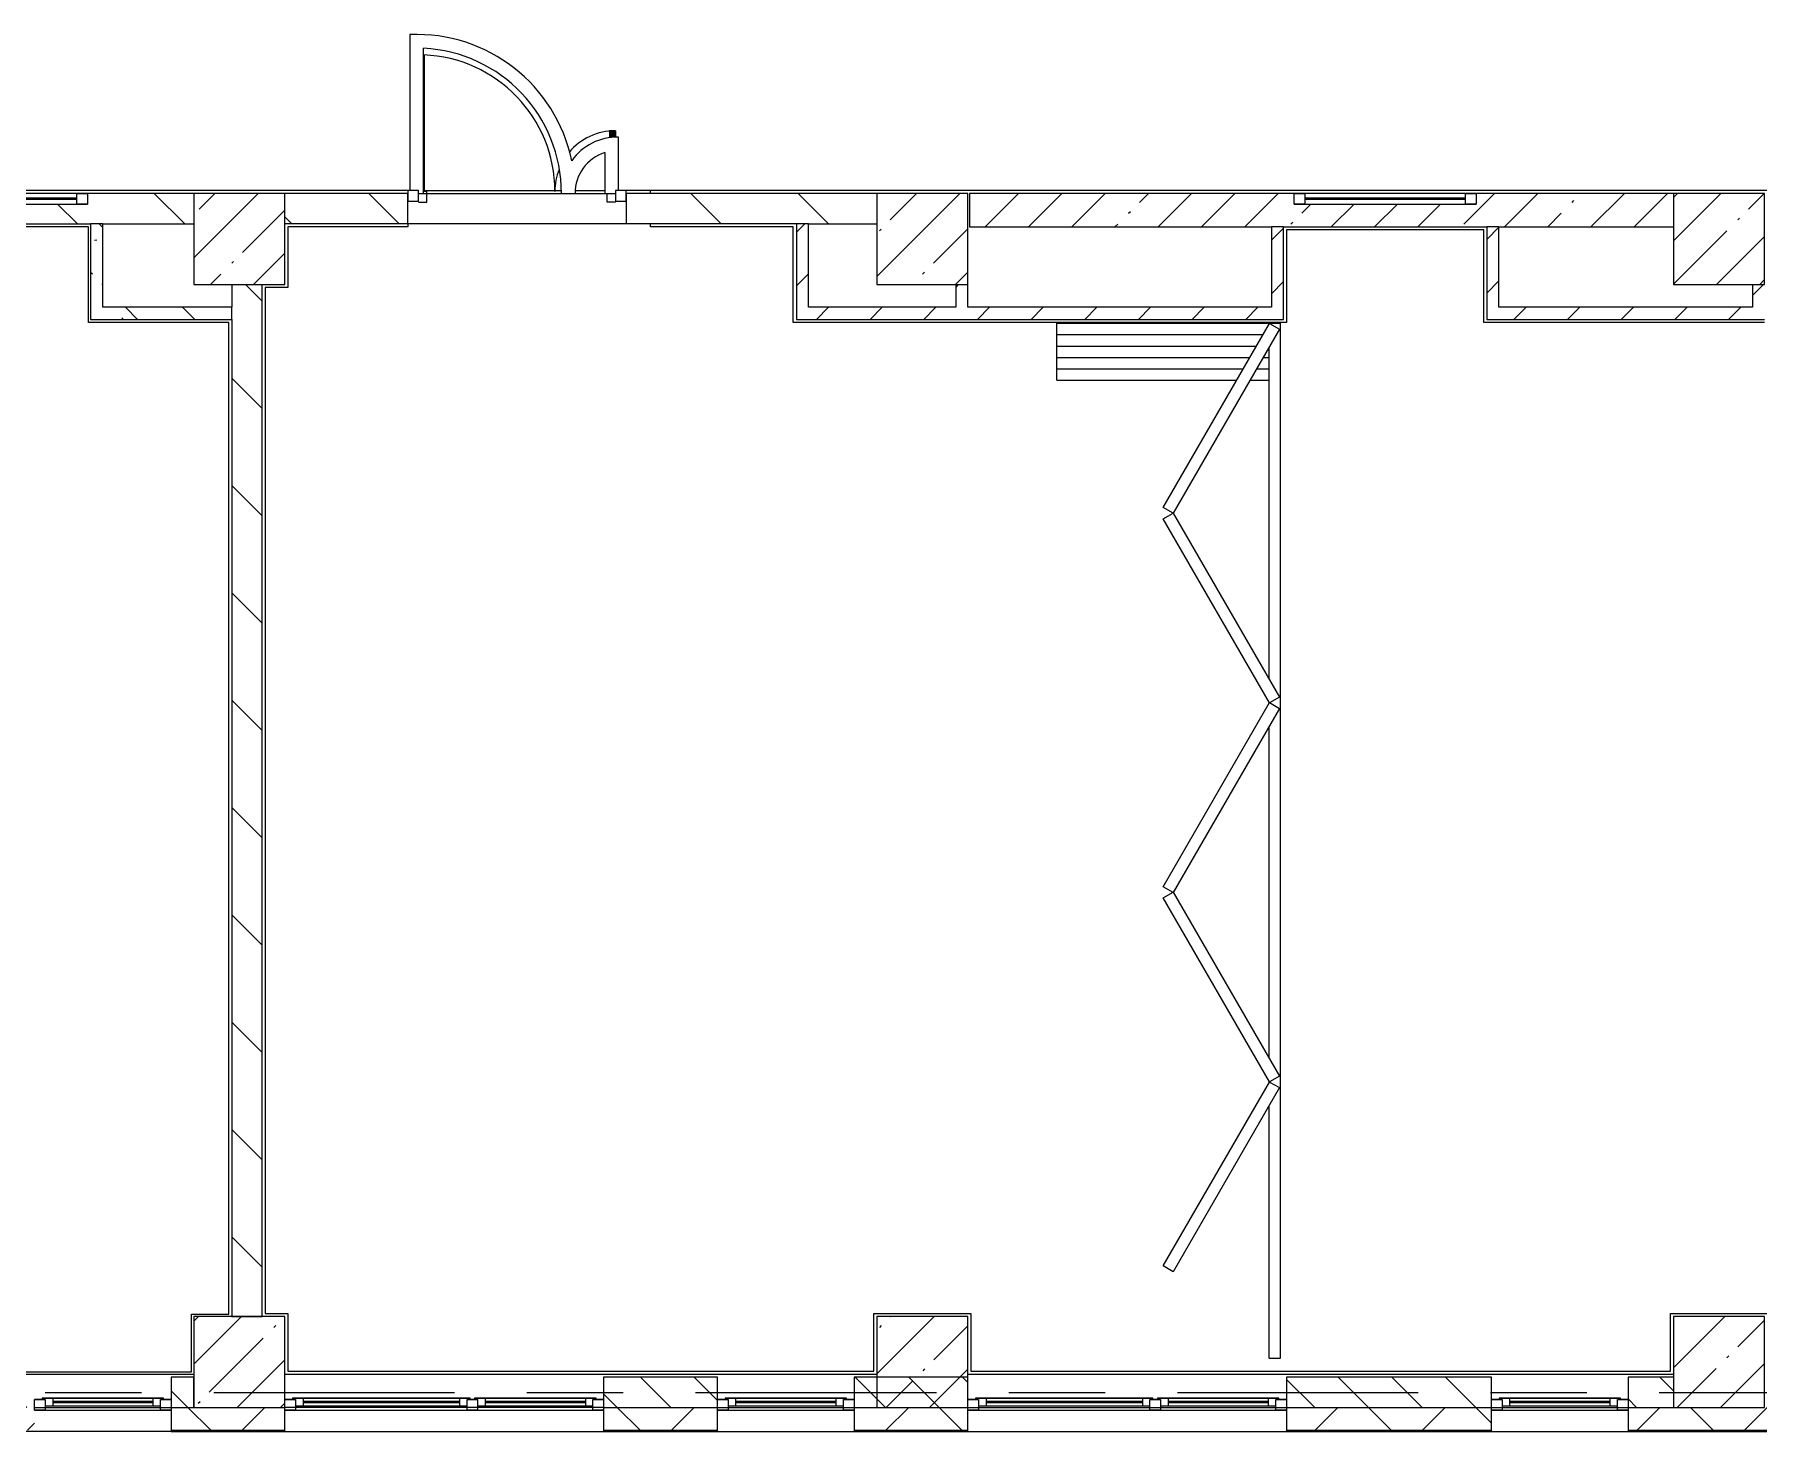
# Model space of a CAD drawing. Header units: millimetres. Extents: x 35316 to 242799, y -8553 to 29000.
# Drawn here: x 119037 to 130397, y -258 to 8948 of the extents above; entities that cross this region are included whole.
import ezdxf

# ---------------------------------------------------------------- set-up
doc = ezdxf.new("R2010")
doc.units = ezdxf.units.MM
doc.linetypes.add('Осевая', pattern=[3175, 635, -476.25, 1587.5, -476.25])
for name, color, linetype, lineweight, true_color in [('A-DETL-GENF-6', 7, 'Continuous', 5, 0xaaaaaa), ('A-DOOR-3', 7, 'Continuous', 5, 0xaaaaaa), ('A-DOOR-4', 7, 'Continuous', 5, 0xe2e2e2), ('A-DOOR-FRAM-3', 7, 'Continuous', 5, 0xaaaaaa), ('A-FLOR-3', 7, 'Continuous', 5, 0xaaaaaa), ('I-WALL-6', 7, 'Continuous', 5, 0x787878)]:
    doc.layers.add(name, color=color, linetype=linetype, lineweight=lineweight, true_color=true_color)
for name, color, linetype, lineweight in [('A-GLAZ-2', 7, 'Continuous', 5), ('A-GLAZ-CWMG-3', 7, 'Continuous', 5), ('A-WALL', 7, 'Continuous', 9), ('A-WALL-2', 7, 'Continuous', 5), ('I-WALL-5', 7, 'Continuous', 5), ('S-COLS-2', 7, 'Continuous', 5), ('Оси-2', 7, 'Осевая', 9)]:
    doc.layers.add(name, color=color, linetype=linetype, lineweight=lineweight)
pattern_1 = [(135, (107926.8, 0), (-353.553, -353.553), [])]
pattern_2 = [(45, (107926.8, 0), (-176.7767, 176.7767), [])]
pattern_3 = [(135, (107926.8, 0), (-377.17, -377.17), [533.4, -88.9, 17.78, -88.9]), (135, (107926.8, 376.94), (-377.17, -377.17), []), (50, (107926.8, 0), (637.645, -55.787), [66.675, -733.425]), (355, (107926.8, 0), (-123.35, 668.7), [53.34, -586.74]), (100.451, (107979.94, -4.65), (514.3, 612.908), [56.665, -623.315]), (46.184, (107926.8, 177.8), (948.776, -147.15), [100.01, -1100.14]), (96.636, (108005.9, 165.5), (830.91, 865.997), [85, -934.97]), (351.184, (107926.8, 177.8), (830.92, 865.99), [80.01, -880.11]), (21, (108015.7, 133.35), (530.65, -357.928), [66.675, -733.425]), (326, (108015.7, 133.35), (216.308, 644.658), [53.34, -586.74]), (71.451, (108059.9, 103.5), (746.96, 286.724), [56.665, -623.315]), (37.5, (107926.8, 0), (10.8105, 295.9426), [16.764, -562.864, 16.764, -578.866, -588.962]), (37.5, (107926.8, 0), (10.8105, 295.9426), [-1175.258, 16.764, -572.198]), (7.5, (107926.8, 0), (233.869, 350.632), [16.764, -322.834, 16.764, -549.529, -224.472]), (7.5, (107926.8, 0), (233.869, 350.632), [-905.891, 16.764, -207.708]), (327.5, (107728.55, 0), (474.568, -20.0513), [16.764, -205.486, 16.764, -676.656, -920.115]), (327.5, (107728.55, 0), (474.568, -20.0513), [-915.67, 16.764, -903.351]), (317.5, (107639.65, 0), (518.452, 88.993), [16.764, -272.161, 16.764, -443.738, -653.415]), (317.5, (107639.65, 0), (518.452, 88.993), [-749.427, 16.764, -636.65])]
pattern_4 = [(45, (107926.8, 0), (-285.123, 285.123), []), (45, (108211.92, 0), (-285.123, 285.123), [504.031, -100.806, 16.764, -84.042])]

# ---------------------------------------------------------------- blocks, each defined once
blk = doc.blocks.new('120_Окно_СКБ_1Ст - 120_Окно_СКБ_1Ст 900х2500_h_-22445987-3_3_2_птичка')
at = {"layer": 'A-GLAZ-2'}
for p, q in [((-450, -127), (-450, -57)), ((-450, -57), (-380, -57)), ((450, -57), (-450, -57)), ((-380, -57), (-380, -127)), ((380, -87), (-380, -87)), ((-380, -87), (-380, -127)), ((-330, -137), (-330, -87)), ((-330, -107), (330, -107)), ((330, -137), (330, -87)), ((380, -127), (380, -57)), ((380, -57), (450, -57)), ((380, -127), (380, -87)), ((450, -57), (450, -127)), ((-380, -127), (-450, -127)), ((-450, -127), (-400, -127)), ((-380, -127), (-400, -127)), ((-400, -127), (-400, -137)), ((-400, -137), (400, -137)), ((400, -137), (-400, -137)), ((330, -117), (-330, -117)), ((450, -127), (380, -127)), ((400, -127), (380, -127)), ((400, -127), (450, -127)), ((400, -137), (400, -127))]:
    blk.add_line(p, q, dxfattribs=at)
blk = doc.blocks.new('120_Окно_СКБ_2Ст - 120_Окно_СКБ_2Ст 2100х2500 _мал створка СЛЕВА_-V125-3_3_2_птичка')
at = {"layer": 'A-GLAZ-2'}
for p, q in [((-1050, -127), (-1050, -57)), ((-1050, -57), (-980, -57)), ((1050, -57), (-1050, -57)), ((-980, -57), (-980, -127)), ((-220, -87), (-980, -87)), ((-980, -87), (-980, -127)), ((-930, -137), (-930, -87)), ((-930, -107), (-270, -107)), ((-270, -137), (-270, -87)), ((-220, -127), (-220, -57)), ((-220, -57), (-150, -57)), ((-220, -127), (-220, -87)), ((-150, -57), (-150, -127)), ((980, -87), (-150, -87)), ((-150, -87), (-150, -127)), ((-100, -137), (-100, -87)), ((-100, -107), (930, -107)), ((930, -137), (930, -87)), ((980, -127), (980, -57)), ((980, -57), (1050, -57)), ((980, -127), (980, -87)), ((1050, -57), (1050, -127)), ((-980, -127), (-1050, -127)), ((-1050, -127), (-1000, -127)), ((-980, -127), (-1000, -127)), ((-1000, -127), (-1000, -137)), ((-1000, -137), (-200, -137)), ((-200, -137), (-1000, -137)), ((-270, -117), (-930, -117)), ((-150, -127), (-220, -127)), ((-200, -127), (-220, -127)), ((-200, -127), (-170, -127)), ((-200, -137), (-200, -127)), ((-150, -127), (-170, -127)), ((-170, -127), (-170, -137)), ((-170, -137), (1000, -137)), ((1000, -137), (-170, -137)), ((930, -117), (-100, -117)), ((1050, -127), (980, -127)), ((1000, -127), (980, -127)), ((1000, -127), (1050, -127)), ((1000, -137), (1000, -127))]:
    blk.add_line(p, q, dxfattribs=at)
blk = doc.blocks.new('120_Окно_СКБ_1Ст - 120_Окно_СКБ_1Ст 900х2500_h_-20664874-3_3_2_птичка')
at = {"layer": 'A-GLAZ-2'}
for p, q in [((-450, -127), (-450, -57)), ((-450, -57), (-380, -57)), ((450, -57), (-450, -57)), ((-380, -57), (-380, -127)), ((380, -87), (-380, -87)), ((-380, -87), (-380, -127)), ((-330, -137), (-330, -87)), ((-330, -107), (330, -107)), ((330, -137), (330, -87)), ((380, -127), (380, -57)), ((380, -57), (450, -57)), ((380, -127), (380, -87)), ((450, -57), (450, -127)), ((-380, -127), (-450, -127)), ((-450, -127), (-400, -127)), ((-380, -127), (-400, -127)), ((-400, -127), (-400, -137)), ((-400, -137), (400, -137)), ((400, -137), (-400, -137)), ((330, -117), (-330, -117)), ((450, -127), (380, -127)), ((400, -127), (380, -127)), ((400, -127), (450, -127)), ((400, -137), (400, -127))]:
    blk.add_line(p, q, dxfattribs=at)
blk = doc.blocks.new('DOR__перегородка__Прямоугольная - ТП-3_ Вн_ДПГ_6820х3300h-19315679-3_3_2_птичка')
at = {"layer": 'A-DOOR-3'}
for p, q in [((6445, 1474), (6820, 1474)), ((6445, 1474), (6445, 288)), ((6520, 1474), (6520, 244)), ((6595, 1474), (6595, 201)), ((6670, 1474), (6670, 158)), ((6745, 1474), (6745, 114)), ((6820, 1474), (6820, 0)), ((6445, 201), (6445, 75)), ((6520, 158), (6520, 75)), ((6595, 114), (6595, 75)), ((0, 75), (0, 0)), ((0, 75), (1664, 75)), ((0, 0), (6820, 0)), ((1814, 75), (1827, 75)), ((1977, 75), (4164, 75)), ((4314, 75), (4325, 75)), ((4475, 75), (6663, 75)), ((6813, 75), (6820, 75))]:
    blk.add_line(p, q, dxfattribs=at)
at = {"layer": 'A-DOOR-FRAM-3'}
for p, q in [((570, 707), (608, 772)), ((1783, 7), (570, 707)), ((608, 772), (1820, 72)), ((1821, 72), (3033, 772)), ((3071, 707), (1858, 7)), ((3033, 772), (3071, 707)), ((3070, 707), (3107, 772)), ((4282, 7), (3070, 707)), ((3107, 772), (4320, 72)), ((4319, 72), (5532, 772)), ((5569, 707), (4357, 7)), ((5532, 772), (5569, 707)), ((5569, 707), (5607, 772)), ((6781, 7), (5569, 707)), ((5607, 772), (6819, 72)), ((1820, 72), (1783, 7)), ((1858, 7), (1821, 72)), ((4320, 72), (4282, 7)), ((4357, 7), (4319, 72)), ((6819, 72), (6781, 7))]:
    blk.add_line(p, q, dxfattribs=at)
blk = doc.blocks.new('BSC_Колонна _Прямоугольная - 600х600-V221-3_3_2_птичка')
at = {"layer": 'S-COLS-2'}
h = blk.add_hatch(dxfattribs=at)
h.set_pattern_fill('FP_166', color=256, style=0, pattern_type=2)
h.set_pattern_definition([(45, (-22210, -7600), (-285.123, 285.123), []), (45, (-21924.88, -7600), (-285.123, 285.123), [504.031, -100.806, 16.764, -84.042])])
h.paths.add_polyline_path([(-300, -300), (300, -300), (300, 300), (-300, 300)])
for p, q in [((300, 300), (-300, 300)), ((-300, 300), (-300, -300)), ((300, -300), (300, 300)), ((-300, -300), (300, -300))]:
    blk.add_line(p, q, dxfattribs=at)
blk = doc.blocks.new('BSC_Колонна _Прямоугольная - 600х600-V222-3_3_2_птичка')
at = {"layer": 'S-COLS-2'}
h = blk.add_hatch(dxfattribs=at)
h.set_pattern_fill('FP_167', color=256, style=0, pattern_type=2)
h.set_pattern_definition([(45, (-22210, -200), (-285.123, 285.123), []), (45, (-21924.88, -200), (-285.123, 285.123), [504.031, -100.806, 16.764, -84.042])])
h.paths.add_polyline_path([(-300, -300), (300, -300), (300, 300), (-300, 300)])
for p, q in [((300, 300), (-300, 300)), ((-300, 300), (-300, -300)), ((300, -300), (300, 300)), ((-300, -300), (300, -300))]:
    blk.add_line(p, q, dxfattribs=at)
blk = doc.blocks.new('BSC_Колонна _Прямоугольная - 600х600-20441433-3_3_2_птичка')
at = {"layer": 'S-COLS-2'}
h = blk.add_hatch(dxfattribs=at)
h.set_pattern_fill('FP_176', color=256, style=0, pattern_type=2)
h.set_pattern_definition([(45, (-12460, -7600), (-285.123, 285.123), []), (45, (-12174.88, -7600), (-285.123, 285.123), [504.031, -100.806, 16.764, -84.042])])
h.paths.add_polyline_path([(-300, -300), (300, -300), (300, 300), (-300, 300)])
for p, q in [((300, 300), (-300, 300)), ((-300, 300), (-300, -300)), ((300, -300), (300, 300)), ((-300, -300), (300, -300))]:
    blk.add_line(p, q, dxfattribs=at)
blk = doc.blocks.new('BSC_Колонна _Прямоугольная - 600х600-V229-3_3_2_птичка')
at = {"layer": 'S-COLS-2'}
h = blk.add_hatch(dxfattribs=at)
h.set_pattern_fill('FP_177', color=256, style=0, pattern_type=2)
h.set_pattern_definition([(45, (-16960, -7600), (-285.123, 285.123), []), (45, (-16674.88, -7600), (-285.123, 285.123), [504.031, -100.806, 16.764, -84.042])])
h.paths.add_polyline_path([(-300, -300), (300, -300), (300, 300), (-300, 300)])
for p, q in [((300, 300), (-300, 300)), ((-300, 300), (-300, -300)), ((300, -300), (300, 300)), ((-300, -300), (300, -300))]:
    blk.add_line(p, q, dxfattribs=at)
blk = doc.blocks.new('120_Окно_СКБ_1Ст - 120_Окно_СКБ_1Ст 400х1200 EI30-24228621-3_3_2_птичка')
at = {"layer": 'A-GLAZ-2'}
for p, q in [((-600, 40), (-600, 110)), ((-600, 110), (-530, 110)), ((600, 110), (-600, 110)), ((-530, 40), (-600, 40)), ((-600, 40), (600, 40)), ((-530, 110), (-530, 40)), ((530, 80), (-530, 80)), ((530, 70), (-530, 70)), ((530, 40), (530, 110)), ((530, 110), (600, 110)), ((600, 40), (530, 40)), ((600, 110), (600, 40))]:
    blk.add_line(p, q, dxfattribs=at)
blk = doc.blocks.new('Прямоугольный импост - 50 x 70 мм-31927764-3_3_2_птичка')
at = {"layer": 'A-GLAZ-CWMG-3'}
for p, q in [((-70, 35), (0, 35)), ((-70, -35), (-70, 35)), ((0, 35), (0, -35)), ((0, -35), (-70, -35))]:
    blk.add_line(p, q, dxfattribs=at)
blk = doc.blocks.new('Дверь_Витражная_остекление_ - ДВН_ДАО_Главный вход_1200 в свету Д-22 _п_-31928779-3_3_2_птичка')
at = {"layer": 'A-DOOR-4'}
for points in [[(610, 384), (650, 388), (650, 430), (610, 430), (610, 388)], [(-615, 30), (-610, 30), (-615, 126)]]:
    blk.add_hatch(color=256, dxfattribs=at).paths.add_polyline_path(points)
at = {"layer": 'A-DETL-GENF-6'}
for p, q in [((-610, 30), (-610, 930)), ((650, 430), (610, 430)), ((610, 430), (610, 384)), ((650, 387), (650, 430)), ((-595, 30), (-615, 30)), ((-595, -40), (-595, 30)), ((595, -40), (595, 16)), ((-650, -40), (-595, -40)), ((650, -40), (595, -40))]:
    blk.add_line(p, q, dxfattribs=at)
at = {"layer": 'A-DOOR-3'}
blk.add_line((650, 430), (650, 387), dxfattribs=at)
for centre, radius, start, end in [((-650, 30), 900, 360, 87.7416), ((650, 30), 400, 90, 140.1159), ((650, 30), 400, 158.7261, 180)]:
    blk.add_arc(centre, radius, start, end, dxfattribs=at)
blk = doc.blocks.new('Прямоугольный импост - 50 x 70 мм-31701779-3_3_2_птичка')
at = {"layer": 'A-GLAZ-CWMG-3'}
for p, q in [((0, 35), (-70, 35)), ((-70, 35), (-70, -35)), ((0, -35), (0, 35)), ((-70, -35), (0, -35))]:
    blk.add_line(p, q, dxfattribs=at)
blk = doc.blocks.new('120_Окно_СКБ_1Ст - 120_Окно_СКБ_1Ст 400х800 EI30-24230873-3_3_2_птичка')
at = {"layer": 'A-GLAZ-2'}
for p, q in [((-400, 30), (-400, 100)), ((-400, 100), (-330, 100)), ((400, 100), (-400, 100)), ((-330, 30), (-400, 30)), ((-400, 30), (400, 30)), ((-330, 100), (-330, 30)), ((330, 70), (-330, 70)), ((330, 60), (-330, 60)), ((330, 30), (330, 100)), ((330, 100), (400, 100)), ((400, 30), (330, 30)), ((400, 100), (400, 30))]:
    blk.add_line(p, q, dxfattribs=at)

msp = doc.modelspace()

# ---------------------------------------------------------------- hatches: boundary and pattern name
at = {"layer": 'A-WALL-2'}
h = msp.add_hatch(dxfattribs=at)
h.set_pattern_fill('FP_110', color=256, style=0, pattern_type=2)
h.set_pattern_definition([(135, (107926.8, 0), (-176.7767, -176.7767), [])])
h.paths.add_polyline_path([(140036.8, -100), (140036.8, 100), (138809.6, 100), (138809.6, -100), (139565.5, -100)])
h.paths.add_polyline_path([(145916.8, -100), (145916.8, 100), (145349.8, 100), (145349.8, -100)])
h.paths.add_polyline_path([(137909.6, -100), (137909.6, 100), (137736.5, 100), (137736.5, -100)])
h.paths.add_polyline_path([(144334.2, -100), (144449.8, -100), (144449.8, 100), (143896.8, 100), (143896.8, -100)])
h.paths.add_polyline_path([(141536.8, -100), (141796.8, -100), (141796.8, 100), (141536.8, 100), (141536.8, 39.5)])
h.paths.add_polyline_path([(127286.8, -100), (128636.8, -100), (128636.8, 100), (127286.8, 100)])
h.paths.add_polyline_path([(134086.8, -100), (134336.5, -100), (134336.5, 100), (134086.8, 100), (134086.8, -63.8)])
h.paths.add_polyline_path([(132736.8, -100), (133486.8, -100), (133486.8, 100), (132736.8, 100)])
h.paths.add_polyline_path([(123536.8, -100), (123536.8, 100), (122786.8, 100), (122786.8, -100)])
h.paths.add_polyline_path([(130636.8, -100), (130636.8, 100), (130436.8, 100), (130436.8, -100)])
h.paths.add_polyline_path([(125186.8, -100), (125186.8, 100), (124436.8, 100), (124436.8, -100), (124729.4, -100)])
h.paths.add_polyline_path([(129536.8, -100), (129836.8, -100), (129836.8, 100), (129536.8, 100)])
h.paths.add_polyline_path([(115586.8, -100), (115586.8, 100), (114756.8, 100), (114756.8, -100), (115192, -100)])
h.paths.add_polyline_path([(118286.5, -100), (119036.8, -100), (119036.8, 100), (118286.5, 100)])
h.paths.add_polyline_path([(119936.8, -100), (120086.8, -100), (120086.8, 100), (119936.8, 100)])
h = msp.add_hatch(dxfattribs=at)
h.set_pattern_fill('FP_112', color=256, style=0, pattern_type=2)
h.set_pattern_definition([(45, (107926.8, 0), (-353.5534, 353.5534), []), (135, (107926.8, 0), (-353.5534, -353.5534), [])])
h.paths.add_polyline_path([(140936.8, -250), (141796.8, -250), (141796.8, -100), (140936.8, -100)])
h.paths.add_polyline_path([(146236.9, -250), (146236.9, -100), (145349.8, -100), (145349.8, -250), (145923.8, -250)])
h.paths.add_polyline_path([(137446, -250), (137909.6, -250), (137909.6, -100), (137136.5, -100), (137136.5, -250)])
h.paths.add_polyline_path([(138809.6, -250), (140036.8, -250), (140036.8, -100), (138809.6, -100)])
h.paths.add_polyline_path([(144449.8, -250), (144449.8, -100), (143896.8, -100), (143896.8, -250), (144334.2, -250)])
h.paths.add_polyline_path([(134266.9, -250), (134336.5, -250), (134336.5, -100), (132736.8, -100), (132736.8, -250), (133207.2, -250)])
h.paths.add_polyline_path([(128636.8, -250), (128636.8, -100), (127286.8, -100), (127286.8, -250), (127908.6, -250)])
h.paths.add_polyline_path([(124729.4, -250), (125186.8, -250), (125186.8, -100), (124436.8, -100), (124436.8, -250)])
h.paths.add_polyline_path([(129536.8, -250), (130636.8, -250), (130636.8, -100), (129536.8, -100)])
h.paths.add_polyline_path([(122786.8, -250), (123536.8, -250), (123536.8, -100), (122786.8, -100)])
h.paths.add_polyline_path([(120490.6, -250), (120686.8, -250), (120686.8, -100), (119936.8, -100), (119936.8, -250)])
h.paths.add_polyline_path([(109893.4, -250), (111656.8, -250), (111656.8, -100), (107666.8, -100), (107666.8, -250), (107774, -250)])
h.paths.add_polyline_path([(118371.1, -250), (119036.8, -250), (119036.8, -100), (118286.5, -100), (118286.5, -250)])
h.paths.add_polyline_path([(116186.5, -250), (116186.5, -100), (114756.8, -100), (114756.8, -250), (115192, -250)])
at = {"layer": 'I-WALL-5'}
h = msp.add_hatch(dxfattribs=at)
h.set_pattern_fill('FP_111', color=256, style=0, pattern_type=2)
h.set_pattern_definition(pattern_1)
h.paths.add_polyline_path([(124586.8, 7700), (124586.8, 7900), (122936.1, 7900), (122936.1, 7700), (124136.8, 7700)])
h.paths.add_polyline_path([(115586.8, 7700), (115586.8, 7900), (114456.8, 7900), (114456.8, 7700), (115037.8, 7700)])
h.paths.add_polyline_path([(116186.8, 7700), (120086.8, 7700), (120086.8, 7900), (119386.8, 7900), (119386.8, 7830), (118586.8, 7830), (118586.8, 7900), (116186.8, 7900), (116186.8, 7789.5)])
h.paths.add_polyline_path([(121496.1, 7700), (121496.1, 7900), (120686.8, 7900), (120686.8, 7700)])
h.paths.add_polyline_path([(111656.8, 7700), (111956.8, 7700), (111956.8, 7900), (111656.8, 7900)])
h = msp.add_hatch(dxfattribs=at)
h.set_pattern_fill('FP_108', color=256, style=0, pattern_type=2)
h.set_pattern_definition(pattern_4)
h.paths.add_polyline_path([(125196.8, 7680), (129836.8, 7680), (129836.8, 7900), (128536.3, 7900), (128536.3, 7830), (127336.3, 7830), (127336.3, 7900), (125196.8, 7900)])
h = msp.add_hatch(dxfattribs=at)
h.set_pattern_fill('FP_113', color=256, style=0, pattern_type=2)
h.set_pattern_definition(pattern_2)
h.paths.add_polyline_path([(124136.8, 7150), (124136.8, 7700), (124056.8, 7700), (124056.8, 7150)])
h = msp.add_hatch(dxfattribs=at)
h.set_pattern_fill('FP_113', color=256, style=0, pattern_type=2)
h.set_pattern_definition(pattern_2)
h.paths.add_polyline_path([(127266.8, 7070), (127266.8, 7680), (127186.8, 7680), (127186.8, 7070)])
h = msp.add_hatch(dxfattribs=at)
h.set_pattern_fill('FP_113', color=256, style=0, pattern_type=2)
h.set_pattern_definition(pattern_2)
h.paths.add_polyline_path([(128685.8, 7150), (128685.8, 7680), (128605.8, 7680), (128605.8, 7150)])
h = msp.add_hatch(dxfattribs=at)
h.set_pattern_fill('FP_111', color=256, style=0, pattern_type=2)
h.set_pattern_definition(pattern_1)
h.paths.add_polyline_path([(120490.6, 500), (120536.8, 500), (120536.8, 7300), (120336.8, 7300), (120336.8, 500)])
h = msp.add_hatch(dxfattribs=at)
h.set_pattern_fill('FP_113', color=256, style=0, pattern_type=2)
h.set_pattern_definition(pattern_2)
h.paths.add_polyline_path([(125186.8, 7150), (125186.8, 7300), (125106.8, 7300), (125106.8, 7150)])
h = msp.add_hatch(dxfattribs=at)
h.set_pattern_fill('FP_113', color=256, style=0, pattern_type=2)
h.set_pattern_definition(pattern_2)
h.paths.add_polyline_path([(130436.8, 7070), (130436.8, 7300), (130356.8, 7300), (130356.8, 7070)])
h = msp.add_hatch(dxfattribs=at)
h.set_pattern_fill('FP_113', color=256, style=0, pattern_type=2)
h.set_pattern_definition(pattern_2)
h.paths.add_polyline_path([(127186.8, 7070), (127186.8, 7150), (124056.8, 7150), (124056.8, 7070), (126848.9, 7070)])
h = msp.add_hatch(dxfattribs=at)
h.set_pattern_fill('FP_113', color=256, style=0, pattern_type=2)
h.set_pattern_definition(pattern_2)
h.paths.add_polyline_path([(130356.8, 7070), (130356.8, 7150), (128605.8, 7150), (128605.8, 7070), (128968.3, 7070)])
at = {"layer": 'I-WALL-6'}
h = msp.add_hatch(dxfattribs=at)
h.set_pattern_fill('FP_117', color=256, style=0, pattern_type=2)
h.set_pattern_definition(pattern_3)
h.paths.add_polyline_path([(119406.8, 7070), (119486.8, 7070), (119486.8, 7700), (119406.8, 7700)])
h = msp.add_hatch(dxfattribs=at)
h.set_pattern_fill('FP_117', color=256, style=0, pattern_type=2)
h.set_pattern_definition(pattern_3)
h.paths.add_polyline_path([(120336.8, 7070), (120336.8, 7150), (119486.8, 7150), (119486.8, 7070)])
at = {"layer": 'S-COLS-2'}
h = msp.add_hatch(dxfattribs=at)
h.set_pattern_fill('FP_108', color=256, style=0, pattern_type=2)
h.set_pattern_definition(pattern_4)
h.paths.add_polyline_path([(120086.8, -100), (120686.8, -100), (120686.8, 500), (120086.8, 500), (120086.8, 100)])
h = msp.add_hatch(dxfattribs=at)
h.set_pattern_fill('FP_108', color=256, style=0, pattern_type=2)
h.set_pattern_definition(pattern_4)
h.paths.add_polyline_path([(124586.8, -100), (125186.8, -100), (125186.8, 500), (124586.8, 500)])

# ---------------------------------------------------------------- linework, layer by layer
at = {"layer": 'A-FLOR-3'}
for p, q in [((121511, 8947.1), (121511, 7919)), ((121601, 7900), (121601, 8856.8)), ((122885.1, 7919), (122885.1, 8271.9)), ((122795.1, 8169.4), (122795.1, 7900)), ((121511, 7920), (114456.8, 7920)), ((121566.1, 7900), (121601, 7900)), ((121601, 7920), (122508.1, 7920)), ((122509.1, 7900), (122599.1, 7900)), ((122601, 7920), (122795.1, 7920)), ((122795.1, 7900), (122866.1, 7900)), ((123096.1, 7920), (122885.1, 7920)), ((130531.7, 7920), (123096.1, 7920)), ((123096.1, 7900), (123096.1, 7920)), ((119391.8, 7680.5), (118581.8, 7680.5)), ((119391.8, 7050.5), (119391.8, 7680.5)), ((121496.1, 7680), (120706.8, 7680)), ((120706.8, 7680), (120706.8, 7280)), ((121496.1, 7700), (121496.1, 7680)), ((123096.1, 7680), (123096.1, 7700)), ((124036.8, 7680), (123096.1, 7680)), ((124036.8, 7050), (124036.8, 7680)), ((128585.8, 7660), (127286.8, 7660)), ((127286.8, 7660), (127286.8, 7050)), ((128585.8, 7050), (128585.8, 7660)), ((120706.8, 7280), (120556.8, 7280)), ((120556.8, 7280), (120556.8, 520)), ((120316.8, 7050.5), (119391.8, 7050.5)), ((120316.8, 515.5), (120316.8, 7050.5)), ((127286.8, 7050), (124036.8, 7050)), ((130436.8, 7050), (128585.8, 7050)), ((120071.8, 135.5), (120071.8, 515.5)), ((120071.8, 515.5), (120316.8, 515.5)), ((120556.8, 520), (120706.8, 520)), ((120706.8, 520), (120706.8, 140)), ((124566.8, 140), (124566.8, 520)), ((124566.8, 520), (125206.8, 520)), ((125206.8, 520), (125206.8, 140)), ((129816.8, 140), (129816.8, 520)), ((129816.8, 520), (130456.8, 520)), ((116206.8, 135.5), (120071.8, 135.5)), ((120706.8, 140), (124566.8, 140)), ((125206.8, 140), (129816.8, 140))]:
    msp.add_line(p, q, dxfattribs=at)
for centre, radius, start, end in [((121554.1, 7903), 1045, 11.78406, 92.36409), ((121554.1, 7903), 955, 359.82001, 87.18541), ((122878.1, 7903), 369, 88.91556, 144.66492), ((122878.1, 7903), 279, 107.31049, 180.6161)]:
    msp.add_arc(centre, radius, start, end, dxfattribs=at)
at = {"layer": 'A-WALL'}
for p, q in [((119486.8, 7700), (119406.8, 7700)), ((124136.8, 7700), (124056.8, 7700)), ((127266.8, 7680), (127186.8, 7680)), ((128685.8, 7680), (128605.8, 7680)), ((120336.8, 7070), (120336.8, 7150)), ((119936.8, -100), (120086.8, -100)), ((122786.8, -100), (123536.8, -100)), ((124436.8, -100), (125186.8, -100)), ((127286.8, -100), (128636.8, -100)), ((129536.8, -100), (129836.8, -100)), ((119936.8, -250), (120686.8, -250)), ((119936.8, -253), (120686.8, -253)), ((122786.8, -250), (123536.8, -250)), ((122786.8, -253), (123536.8, -253)), ((124436.8, -250), (125186.8, -250)), ((124436.8, -253), (125186.8, -253)), ((127286.8, -250), (128636.8, -250)), ((127286.8, -253), (128636.8, -253)), ((129536.8, -250), (130636.8, -250)), ((129536.8, -253), (130636.8, -253))]:
    msp.add_line(p, q, dxfattribs=at)
at = {"layer": 'A-WALL-2'}
for p, q in [((120086.8, 100), (119936.8, 100)), ((119936.8, 100), (119936.8, -258)), ((120086.8, -100), (120086.8, 100)), ((123536.8, 100), (122786.8, 100)), ((122786.8, 100), (122786.8, -258)), ((123536.8, -258), (123536.8, 100)), ((125186.8, 100), (124436.8, 100)), ((124436.8, 100), (124436.8, -258)), ((125186.8, -258), (125186.8, 100)), ((128636.8, 100), (127286.8, 100)), ((127286.8, 100), (127286.8, -258)), ((128636.8, -258), (128636.8, 100)), ((129836.8, 100), (129536.8, 100)), ((129536.8, 100), (129536.8, -258)), ((119036.8, -100), (119936.8, -100)), ((120086.8, -100), (120686.8, -100)), ((120686.8, -258), (120686.8, -100)), ((123536.8, -100), (124436.8, -100)), ((125186.8, -100), (127286.8, -100)), ((128636.8, -100), (129536.8, -100)), ((119936.8, -258), (107658.8, -258)), ((119936.8, -258), (137136.5, -258))]:
    msp.add_line(p, q, dxfattribs=at)
at = {"layer": 'I-WALL-5'}
for p, q in [((120086.8, 7900), (119386.8, 7900)), ((121496.1, 7900), (120686.8, 7900)), ((121496.1, 7700), (121496.1, 7900)), ((121601, 7900), (122509.1, 7900)), ((122599.1, 7900), (122795.1, 7900)), ((124586.8, 7900), (122936.1, 7900)), ((122936.1, 7900), (122936.1, 7700)), ((127336.3, 7900), (125196.8, 7900)), ((125196.8, 7900), (125196.8, 7680)), ((129836.8, 7900), (128536.3, 7900)), ((118566.8, 7700), (119406.8, 7700)), ((119406.8, 7700), (119406.8, 7070)), ((119486.8, 7700), (120086.8, 7700)), ((119486.8, 7150), (119486.8, 7700)), ((124056.8, 7700), (120686.8, 7700)), ((124056.8, 7700), (124056.8, 7070)), ((124136.8, 7700), (124586.8, 7700)), ((124136.8, 7150), (124136.8, 7700)), ((125196.8, 7680), (127186.8, 7680)), ((127186.8, 7680), (127186.8, 7150)), ((127266.8, 7070), (127266.8, 7680)), ((127266.8, 7680), (128605.8, 7680)), ((128605.8, 7680), (128605.8, 7070)), ((128685.8, 7150), (128685.8, 7680)), ((128685.8, 7680), (129836.8, 7680)), ((120336.8, 7300), (120336.8, 7150)), ((120536.8, 500), (120536.8, 7300)), ((125106.8, 7300), (125106.8, 7150)), ((125186.8, 7150), (125186.8, 7300)), ((130356.8, 7300), (130356.8, 7150)), ((119406.8, 7070), (120336.8, 7070)), ((120336.8, 7150), (119486.8, 7150)), ((120336.8, 7070), (120336.8, 500)), ((124056.8, 7070), (127266.8, 7070)), ((125106.8, 7150), (124136.8, 7150)), ((127186.8, 7150), (125186.8, 7150)), ((128605.8, 7070), (130436.8, 7070)), ((130356.8, 7150), (128685.8, 7150)), ((120336.8, 500), (120536.8, 500)), ((116186.8, 120), (120086.8, 120)), ((120686.8, 120), (124586.8, 120)), ((125186.8, 120), (129836.8, 120)), ((122786.8, -100), (120686.8, -100))]:
    msp.add_line(p, q, dxfattribs=at)
at = {"layer": 'S-COLS-2'}
for p, q in [((120336.8, 500), (120086.8, 500)), ((120086.8, 500), (120086.8, 100)), ((120536.8, 500), (120336.8, 500)), ((120686.8, 500), (120536.8, 500)), ((120686.8, -100), (120686.8, 500)), ((125186.8, 500), (124586.8, 500)), ((124586.8, 500), (124586.8, -100)), ((125186.8, -100), (125186.8, 500)), ((120086.8, 100), (120086.8, -100)), ((120086.8, -100), (120686.8, -100)), ((124586.8, -100), (125186.8, -100))]:
    msp.add_line(p, q, dxfattribs=at)
at = {"layer": 'Оси-2'}
msp.add_line((115931.3, 0), (134186.8, 0), dxfattribs=at)

# ---------------------------------------------------------------- block references
at = {"layer": 'A-DOOR-3'}
msp.add_blockref('Дверь_Витражная_остекление_ - ДВН_ДАО_Главный вход_1200 в свету Д-22 _п_-31928779-3_3_2_птичка', (122216.1, 7884), dxfattribs=at)
at = {"layer": 'A-DOOR-3', "rotation": 89.99999999999955}
msp.add_blockref('DOR__перегородка__Прямоугольная - ТП-3_ Вн_ДПГ_6820х3300h-19315679-3_3_2_птичка', (127246.8, 225), dxfattribs=at)
at = {"layer": 'A-GLAZ-2'}
for name, p in [('120_Окно_СКБ_1Ст - 120_Окно_СКБ_1Ст 400х800 EI30-24230873-3_3_2_птичка', (118986.8, 7800)), ('120_Окно_СКБ_1Ст - 120_Окно_СКБ_1Ст 400х1200 EI30-24228621-3_3_2_птичка', (127936.3, 7790))]:
    msp.add_blockref(name, p, dxfattribs=at)
at = {"layer": 'A-GLAZ-2', "rotation": 180}
for name, p in [('120_Окно_СКБ_1Ст - 120_Окно_СКБ_1Ст 900х2500_h_-22445987-3_3_2_птичка', (119486.8, -175)), ('120_Окно_СКБ_2Ст - 120_Окно_СКБ_2Ст 2100х2500 _мал створка СЛЕВА_-V125-3_3_2_птичка', (121736.8, -175)), ('120_Окно_СКБ_1Ст - 120_Окно_СКБ_1Ст 900х2500_h_-22445987-3_3_2_птичка', (123986.8, -175)), ('120_Окно_СКБ_2Ст - 120_Окно_СКБ_2Ст 2100х2500 _мал створка СЛЕВА_-V125-3_3_2_птичка', (126236.8, -175)), ('120_Окно_СКБ_1Ст - 120_Окно_СКБ_1Ст 900х2500_h_-20664874-3_3_2_птичка', (129086.8, -175))]:
    msp.add_blockref(name, p, dxfattribs=at)
at = {"layer": 'A-GLAZ-CWMG-3', "rotation": 180}
msp.add_blockref('Прямоугольный импост - 50 x 70 мм-31701779-3_3_2_птичка', (121496.1, 7884), dxfattribs=at)
at = {"layer": 'A-GLAZ-CWMG-3', "extrusion": (0, 0, -1), "rotation": 180}
msp.add_blockref('Прямоугольный импост - 50 x 70 мм-31927764-3_3_2_птичка', (-122936.1, 7884), dxfattribs=at)
at = {"layer": 'S-COLS-2'}
for name, p in [('BSC_Колонна _Прямоугольная - 600х600-20441433-3_3_2_птичка', (120386.8, 7600)), ('BSC_Колонна _Прямоугольная - 600х600-V229-3_3_2_птичка', (124886.8, 7600)), ('BSC_Колонна _Прямоугольная - 600х600-V221-3_3_2_птичка', (130136.8, 7600)), ('BSC_Колонна _Прямоугольная - 600х600-V222-3_3_2_птичка', (130136.8, 200))]:
    msp.add_blockref(name, p, dxfattribs=at)

doc.saveas('drawing.dxf')
